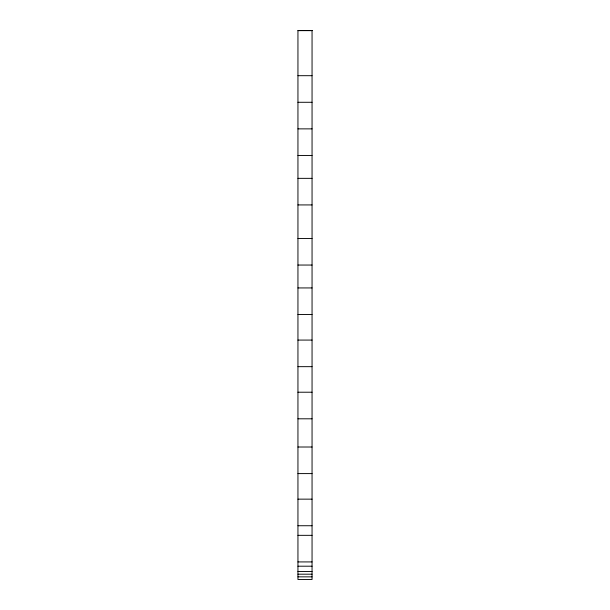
<?xml version="1.0" encoding="UTF-8"?>
<svg xmlns="http://www.w3.org/2000/svg" width="610" height="610" viewBox="0 0 610 610"><rect width="100%" height="100%" fill="white"/><g stroke="black" fill="none" stroke-linecap="round" stroke-linejoin="round"><path stroke-width="0.91" d="M297.947 30.652L312.053 30.652M297.947 75.693L312.053 75.693M297.947 102.282L312.053 102.282M297.947 128.87L312.053 128.87M297.947 155.451L312.053 155.451M297.947 178.349L312.053 178.349M297.947 204.929L312.053 204.929M297.947 238.457L312.053 238.457M297.947 265.045L312.053 265.045M297.947 287.935L312.053 287.935M297.947 314.524L312.053 314.524M297.947 340.075L312.053 340.075M297.947 366.663L312.053 366.663M297.947 392.215L312.053 392.215M297.947 418.803L312.053 418.803M297.947 447.008L312.053 447.008M297.947 473.596L312.053 473.596M297.947 499.148L312.053 499.148M297.947 525.736L312.053 525.736M297.947 535.336L312.053 535.336M297.947 561.924L312.053 561.924M297.947 566.202L312.053 566.202M297.947 571.524L312.053 571.524M297.947 574.185L312.053 574.185M297.947 576.846L312.053 576.846M312.053 30.5L297.947 30.5L297.947 579.5L312.053 579.5L312.053 30.5"/></g></svg>
